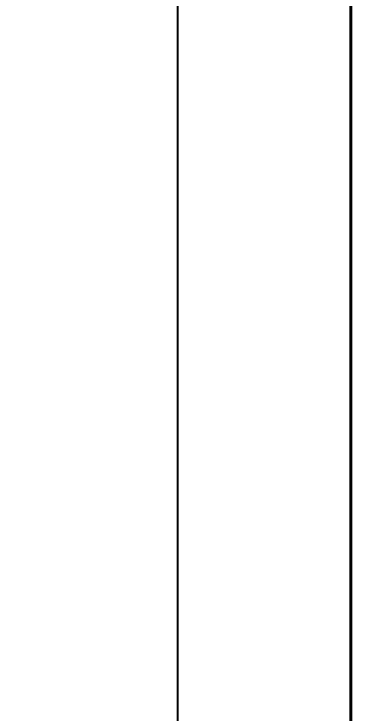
# Model space of a CAD drawing. Header units: centimetres. Extents: x 20560 to 58392, y -11023 to 7736.
# Drawn here: x 50673 to 50946, y -10467 to -9931 of the extents above; entities that cross this region are included whole.
import ezdxf

# ---------------------------------------------------------------- set-up
doc = ezdxf.new("R2010")
doc.units = ezdxf.units.CM
doc.header["$LTSCALE"] = 0.5
doc.header["$MEASUREMENT"] = 0
doc.layers.get('DEFPOINTS').update_dxf_attribs({"color": 1})
doc.layers.add('DIM', color=2, linetype='Continuous')
doc.layers.add('W-Conc', color=3, linetype='Continuous', lineweight=40)
doc.styles.add('AUTechno', font='AUTechno')
doc.dimstyles.get("Standard").update_dxf_attribs({"dimscale": 100, "dimtxt": 2.5, "dimasz": 0.01, "dimexe": 0.2, "dimexo": 1.2, "dimgap": 0.1, "dimtad": 1, "dimdec": 0, "dimrnd": 0.1, "dimtxsty": 'AUTechno', "dimblk": 'AUCircle', "dimcen": 0.2, "dimse1": 1, "dimse2": 1, "dimclrd": 256, "dimclrt": 256, "dimadec": 1, "dimazin": 3, "dimtfac": 1, "dimtdec": 0, "dimtmove": 2, "dimatfit": 3, "dimldrblk": 'AUArrowL', "dimlwd": -1})

# ---------------------------------------------------------------- blocks, each defined once
blk = doc.blocks.new('AUCircle')
blk.add_line((0, -20), (0, 20))
blk.add_circle((0, 0), 4)
blk = doc.blocks.new('*D3')
blk.add_line((50798.71, -10926.09), (50798.71, -7149.24))
at = {"layer": 'Defpoints'}
for p in [(50838.71, -7148.24), (50798.71, -10927.09), (50838.71, -10927.09)]:
    blk.add_point(p, dxfattribs=at)
at = {"layer": 'DIM'}
for p, rotation in [((50798.71, -7148.24), 90), ((50798.71, -10927.09), 270)]:
    blk.add_blockref('AUCircle', p, dxfattribs=dict(at, rotation=rotation))
at = {"layer": 'DIM', "insert": (50738.71, -9037.66), "char_height": 100, "attachment_point": 5, "rotation": 90, "style": 'AUTechno'}
blk.add_mtext('3779', dxfattribs=at)
blk = doc.blocks.new('AUArrowL')
blk.add_lwpolyline([(0, 0, 6, 0, 0), (15, 0, 0, 0, 0)], format="xyseb")

msp = doc.modelspace()

# ---------------------------------------------------------------- linework, layer by layer
at = {"layer": 'W-Conc'}
for points in [[(50931.296, -9472.089), (50931.296, -9824.414), (50931.296, -10217.089)], [(50931.296, -10217.089), (50931.296, -10927.089), (51463.296, -10927.089)]]:
    msp.add_lwpolyline(points, dxfattribs=at)

# ---------------------------------------------------------------- dimensions: what is measured, and where the dimension line sits
at = {"layer": 'DIM', "color": 2}
dim = msp.add_linear_dim(base=(50798.709, -10927.089), p1=(50838.709, -10927.089), p2=(50838.709, -7148.24), angle=90, dimstyle='Standard', dxfattribs=at)
dim.commit()
dim.dimension.update_dxf_attribs({"geometry": '*D3', "text_midpoint": (50738.709, -9037.664)})

doc.saveas('drawing.dxf')
